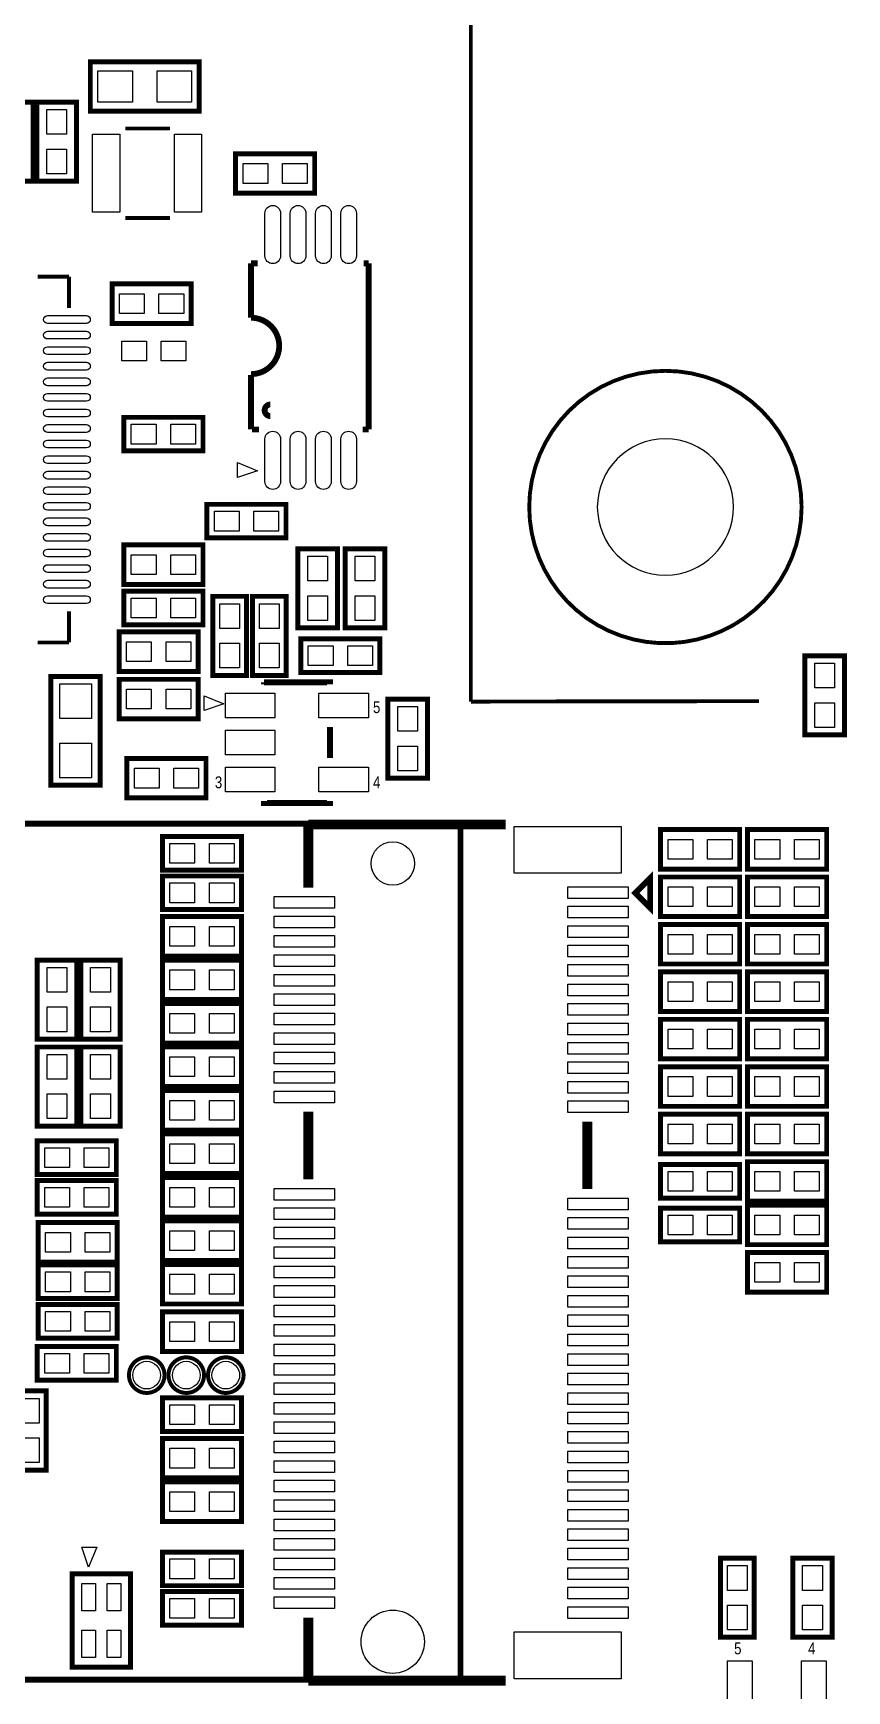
# Model space of a CAD drawing. Extents: x 2 to 176, y -19 to 159.
# Drawn here: x 52.5 to 73.42, y 13.13 to 55.73 of the extents above; entities that cross this region are included whole.
import ezdxf

# ---------------------------------------------------------------- set-up
doc = ezdxf.new("R2010")
doc.units = 0
for name, color, linetype in [('BG_OUTLINE', 5, 'CONTINUOUS'), ('PG_NEW_SLIK-TOP', 231, 'CONTINUOUS'), ('PG_SILKSCREEN_TOP', 7, 'CONTINUOUS'), ('PIN_TOP', 92, 'CONTINUOUS')]:
    doc.layers.add(name, color=color, linetype=linetype)

msp = doc.modelspace()

# ---------------------------------------------------------------- linework, layer by layer
at = {"layer": 'BG_OUTLINE'}
msp.add_lwpolyline([(68.75526, 41.798748, 1), (68.75526, 45.298868, 1)], format="xyb", close=True, dxfattribs=at)
at = {"layer": 'PG_NEW_SLIK-TOP'}
for points, const_width in [([(56.769, 53.721), (53.975, 53.721), (53.975, 54.991), (56.769, 54.991), (56.769, 53.721)], 0.127), ([(51.484784, 51.92395), (51.484784, 53.95595), (52.500784, 53.95595), (52.500784, 51.92395), (51.484784, 51.92395)], 0.127), ([(53.618384, 53.95595), (53.618384, 51.92395), (52.602384, 51.92395), (52.602384, 53.95595), (53.618384, 53.95595)], 0.127), ([(56.018938, 53.277262), (54.878224, 53.277262)], 0.100076), ([(57.7088, 52.6288), (59.7408, 52.6288), (59.7408, 51.6128), (57.7088, 51.6128), (57.7088, 52.6288)], 0.127), ([(56.018938, 50.977038), (54.878224, 50.977038)], 0.100076), ([(58.10504, 48.4124), (58.10504, 49.8094)], 0.14986), ([(58.10504, 49.8094), (58.27776, 49.8094)], 0.14986), ([(61.00064, 49.8094), (61.12764, 49.8094)], 0.14986), ([(61.12764, 45.5422), (61.12764, 49.8094)], 0.14986), ([(54.532784, 49.28235), (56.564784, 49.28235), (56.564784, 48.26635), (54.532784, 48.26635), (54.532784, 49.28235)], 0.127), ([(58.10504, 45.5422), (58.10504, 46.9392)], 0.14986), ([(54.837584, 45.85335), (56.869584, 45.85335), (56.869584, 44.98975), (54.837584, 44.98975), (54.837584, 45.85335)], 0.127), ([(58.13044, 45.5422), (58.30824, 45.5422)], 0.14986), ([(60.97016, 45.5422), (61.12764, 45.5422)], 0.14986), ([(59.003184, 42.75455), (56.971184, 42.75455), (56.971184, 43.61815), (59.003184, 43.61815), (59.003184, 42.75455)], 0.127), ([(54.837584, 42.57675), (56.869584, 42.57675), (56.869584, 41.56075), (54.837584, 41.56075), (54.837584, 42.57675)], 0.127), ([(60.323984, 42.47515), (60.323984, 40.44315), (59.307984, 40.44315), (59.307984, 42.47515), (60.323984, 42.47515)], 0.127), ([(61.543184, 42.47515), (61.543184, 40.44315), (60.527184, 40.44315), (60.527184, 42.47515), (61.543184, 42.47515)], 0.127), ([(54.837584, 41.38295), (56.869584, 41.38295), (56.869584, 40.51935), (54.837584, 40.51935), (54.837584, 41.38295)], 0.127), ([(57.12587, 39.222172), (57.12587, 41.254172), (57.98947, 41.254172), (57.98947, 39.222172), (57.12587, 39.222172)], 0.127), ([(58.14187, 39.222172), (58.14187, 41.254172), (59.00547, 41.254172), (59.00547, 39.222172), (58.14187, 39.222172)], 0.127), ([(54.71287, 40.339772), (56.74487, 40.339772), (56.74487, 39.323772), (54.71287, 39.323772), (54.71287, 40.339772)], 0.127), ([(59.38647, 40.161972), (61.41847, 40.161972), (61.41847, 39.298372), (59.38647, 39.298372), (59.38647, 40.161972)], 0.127), ([(72.3392, 37.6936), (72.3392, 39.7256), (73.3552, 39.7256), (73.3552, 37.6936), (72.3392, 37.6936)], 0.127), ([(54.23027, 39.196772), (54.23027, 36.402772), (52.96027, 36.402772), (52.96027, 39.196772), (54.23027, 39.196772)], 0.127), ([(54.71287, 39.120572), (56.74487, 39.120572), (56.74487, 38.104572), (54.71287, 38.104572), (54.71287, 39.120572)], 0.127), ([(58.434986, 39.04488), (58.434986, 38.995096)], 0.1524), ([(60.134754, 38.995096), (60.134754, 39.04488), (58.434986, 39.04488)], 0.1524), ([(62.63767, 38.612572), (62.63767, 36.580572), (61.62167, 36.580572), (61.62167, 38.612572), (62.63767, 38.612572)], 0.127), ([(60.134754, 37.094922), (60.134754, 37.895022)], 0.1524), ([(54.91607, 37.088572), (56.94807, 37.088572), (56.94807, 36.072572), (54.91607, 36.072572), (54.91607, 37.088572)], 0.127), ([(58.434986, 35.994848), (58.434986, 35.945064), (60.134754, 35.945064), (60.134754, 35.994848)], 0.1524), ([(33.487614, 35.412172), (63.487808, 35.412172)], 0.1524), ([(59.577224, 35.38855), (59.577224, 33.769554)], 0.254), ([(59.577224, 35.38855), (64.646556, 35.38855)], 0.254), ([(63.487808, 13.415772), (63.487808, 35.412172)], 0.1524), ([(57.86247, 34.218372), (55.83047, 34.218372), (55.83047, 35.081972), (57.86247, 35.081972), (57.86247, 34.218372)], 0.127), ([(68.63207, 35.259772), (70.66407, 35.259772), (70.66407, 34.243772), (68.63207, 34.243772), (68.63207, 35.259772)], 0.127), ([(70.86727, 35.259772), (72.89927, 35.259772), (72.89927, 34.243772), (70.86727, 34.243772), (70.86727, 35.259772)], 0.127), ([(57.86247, 33.202372), (55.83047, 33.202372), (55.83047, 34.065972), (57.86247, 34.065972), (57.86247, 33.202372)], 0.127), ([(68.63207, 34.040572), (70.66407, 34.040572), (70.66407, 33.024572), (68.63207, 33.024572), (68.63207, 34.040572)], 0.127), ([(70.86727, 34.040572), (72.89927, 34.040572), (72.89927, 33.024572), (70.86727, 33.024572), (70.86727, 34.040572)], 0.127), ([(55.83047, 33.024572), (57.86247, 33.024572), (57.86247, 32.008572), (55.83047, 32.008572), (55.83047, 33.024572)], 0.127), ([(68.63207, 32.821372), (70.66407, 32.821372), (70.66407, 31.805372), (68.63207, 31.805372), (68.63207, 32.821372)], 0.127), ([(70.86727, 32.821372), (72.89927, 32.821372), (72.89927, 31.805372), (70.86727, 31.805372), (70.86727, 32.821372)], 0.127), ([(53.626258, 31.906972), (53.626258, 29.874972), (52.610258, 29.874972), (52.610258, 31.906972), (53.626258, 31.906972)], 0.127), ([(54.743858, 31.906972), (54.743858, 29.874972), (53.727858, 29.874972), (53.727858, 31.906972), (54.743858, 31.906972)], 0.127), ([(55.83047, 31.906972), (57.86247, 31.906972), (57.86247, 30.890972), (55.83047, 30.890972), (55.83047, 31.906972)], 0.127), ([(68.63207, 31.602172), (70.66407, 31.602172), (70.66407, 30.586172), (68.63207, 30.586172), (68.63207, 31.602172)], 0.127), ([(70.86727, 31.602172), (72.89927, 31.602172), (72.89927, 30.586172), (70.86727, 30.586172), (70.86727, 31.602172)], 0.127), ([(55.83047, 30.789372), (57.86247, 30.789372), (57.86247, 29.773372), (55.83047, 29.773372), (55.83047, 30.789372)], 0.127), ([(68.63207, 30.382972), (70.66407, 30.382972), (70.66407, 29.366972), (68.63207, 29.366972), (68.63207, 30.382972)], 0.127), ([(70.86727, 30.382972), (72.89927, 30.382972), (72.89927, 29.366972), (70.86727, 29.366972), (70.86727, 30.382972)], 0.127), ([(53.626258, 29.671772), (53.626258, 27.639772), (52.610258, 27.639772), (52.610258, 29.671772), (53.626258, 29.671772)], 0.127), ([(54.743858, 29.671772), (54.743858, 27.639772), (53.727858, 27.639772), (53.727858, 29.671772), (54.743858, 29.671772)], 0.127), ([(55.83047, 29.671772), (57.86247, 29.671772), (57.86247, 28.655772), (55.83047, 28.655772), (55.83047, 29.671772)], 0.127), ([(68.63207, 29.163772), (70.66407, 29.163772), (70.66407, 28.147772), (68.63207, 28.147772), (68.63207, 29.163772)], 0.127), ([(70.86727, 29.163772), (72.89927, 29.163772), (72.89927, 28.147772), (70.86727, 28.147772), (70.86727, 29.163772)], 0.127), ([(55.83047, 28.554172), (57.86247, 28.554172), (57.86247, 27.538172), (55.83047, 27.538172), (55.83047, 28.554172)], 0.127), ([(59.577224, 28.00731), (59.577224, 26.269696)], 0.254), ([(66.747136, 27.757374), (66.747136, 26.01976)], 0.254), ([(68.63207, 27.944572), (70.66407, 27.944572), (70.66407, 26.928572), (68.63207, 26.928572), (68.63207, 27.944572)], 0.127), ([(70.86727, 27.944572), (72.89927, 27.944572), (72.89927, 26.928572), (70.86727, 26.928572), (70.86727, 27.944572)], 0.127), ([(52.610258, 27.258772), (54.642258, 27.258772), (54.642258, 26.395172), (52.610258, 26.395172), (52.610258, 27.258772)], 0.127), ([(55.83047, 27.436572), (57.86247, 27.436572), (57.86247, 26.420572), (55.83047, 26.420572), (55.83047, 27.436572)], 0.127), ([(68.63207, 26.649172), (70.66407, 26.649172), (70.66407, 25.785572), (68.63207, 25.785572), (68.63207, 26.649172)], 0.127), ([(70.86727, 26.725372), (72.89927, 26.725372), (72.89927, 25.709372), (70.86727, 25.709372), (70.86727, 26.725372)], 0.127), ([(52.610258, 26.242772), (54.642258, 26.242772), (54.642258, 25.379172), (52.610258, 25.379172), (52.610258, 26.242772)], 0.127), ([(55.83047, 26.318972), (57.86247, 26.318972), (57.86247, 25.302972), (55.83047, 25.302972), (55.83047, 26.318972)], 0.127), ([(68.63207, 25.531572), (70.66407, 25.531572), (70.66407, 24.667972), (68.63207, 24.667972), (68.63207, 25.531572)], 0.127), ([(70.86727, 25.607772), (72.89927, 25.607772), (72.89927, 24.591772), (70.86727, 24.591772), (70.86727, 25.607772)], 0.127), ([(52.635658, 25.162002), (54.667658, 25.162002), (54.667658, 24.146002), (52.635658, 24.146002), (52.635658, 25.162002)], 0.127), ([(55.83047, 25.201372), (57.86247, 25.201372), (57.86247, 24.185372), (55.83047, 24.185372), (55.83047, 25.201372)], 0.127), ([(72.89927, 23.372572), (70.86727, 23.372572), (70.86727, 24.388572), (72.89927, 24.388572), (72.89927, 23.372572)], 0.127), ([(52.635658, 24.069802), (54.667658, 24.069802), (54.667658, 23.206202), (52.635658, 23.206202), (52.635658, 24.069802)], 0.127), ([(55.83047, 24.083772), (57.86247, 24.083772), (57.86247, 23.067772), (55.83047, 23.067772), (55.83047, 24.083772)], 0.127), ([(52.635658, 23.053802), (54.667658, 23.053802), (54.667658, 22.190202), (52.635658, 22.190202), (52.635658, 23.053802)], 0.127), ([(55.83047, 22.864572), (57.86247, 22.864572), (57.86247, 21.848572), (55.83047, 21.848572), (55.83047, 22.864572)], 0.127), ([(52.610258, 21.975572), (54.642258, 21.975572), (54.642258, 21.111972), (52.610258, 21.111972), (52.610258, 21.975572)], 0.127), ([(52.838858, 20.832572), (52.838858, 18.800572), (51.975258, 18.800572), (51.975258, 20.832572), (52.838858, 20.832572)], 0.127), ([(57.86247, 19.791172), (55.83047, 19.791172), (55.83047, 20.654772), (57.86247, 20.654772), (57.86247, 19.791172)], 0.127), ([(57.86247, 18.597372), (55.83047, 18.597372), (55.83047, 19.613372), (57.86247, 19.613372), (57.86247, 18.597372)], 0.127), ([(55.83047, 18.495772), (57.86247, 18.495772), (57.86247, 17.479772), (55.83047, 17.479772), (55.83047, 18.495772)], 0.127), ([(57.86247, 15.828772), (55.83047, 15.828772), (55.83047, 16.692372), (57.86247, 16.692372), (57.86247, 15.828772)], 0.127), ([(53.504338, 16.135096), (55.004462, 16.135096), (55.004462, 13.735304), (53.504338, 13.735304), (53.504338, 16.135096)], 0.127), ([(71.03745, 16.534384), (71.03745, 14.502384), (70.17385, 14.502384), (70.17385, 16.534384), (71.03745, 16.534384)], 0.127), ([(73.04405, 16.534384), (73.04405, 14.502384), (72.02805, 14.502384), (72.02805, 16.534384), (73.04405, 16.534384)], 0.127), ([(57.86247, 14.812772), (55.83047, 14.812772), (55.83047, 15.676372), (57.86247, 15.676372), (57.86247, 14.812772)], 0.127), ([(59.577224, 15.007336), (59.577224, 13.388594)], 0.254), ([(38.567614, 13.415772), (63.487808, 13.415772)], 0.1524), ([(59.577224, 13.388594), (64.646556, 13.388594)], 0.254)]:
    msp.add_lwpolyline(points, dxfattribs=dict(at, const_width=const_width))
for points, const_width in [([(58.10504, 46.9646, 1), (58.10504, 48.4124)], 0.14986), ([(58.60288, 46.18482, 0.995776), (58.60415, 45.884592, 0.995776)], 0.14986), ([(55.88127, 21.238972, 1), (54.96687, 21.238972, 1), (55.88127, 21.238972)], 0.1016), ([(56.89727, 21.238972, 1), (55.98287, 21.238972, 1), (56.89727, 21.238972)], 0.1016), ([(57.91327, 21.238972, 1), (56.99887, 21.238972, 1), (57.91327, 21.238972)], 0.1016)]:
    msp.add_lwpolyline(points, format="xyb", dxfattribs=dict(at, const_width=const_width))
at = {"layer": 'PG_SILKSCREEN_TOP'}
for points, const_width in [([(63.75527, 123.548902), (63.75527, 38.548818)], 0.100076), ([(52.623974, 49.467262), (53.424074, 49.467262)], 0.100076), ([(53.424074, 49.467262), (53.424074, 48.667162)], 0.100076), ([(53.424074, 40.86733), (53.424074, 40.06723)], 0.100076), ([(53.424074, 40.06723), (52.623974, 40.06723)], 0.100076), ([(63.75527, 38.548818), (71.159624, 38.560756)], 0.100076), ([(67.9831, 33.6296), (68.3641, 33.2486), (68.3641, 34.0106), (67.9831, 33.6296)], 0.1524)]:
    msp.add_lwpolyline(points, dxfattribs=dict(at, const_width=const_width))
at = {"layer": 'PG_SILKSCREEN_TOP', "const_width": 0.100076}
for points in [[(72.25538, 43.548808, 0.999938), (65.255394, 43.548808)], [(65.255394, 43.548808, 1.000062), (72.25538, 43.548808)]]:
    msp.add_lwpolyline(points, format="xyb", dxfattribs=at)
at = {"layer": 'PG_SILKSCREEN_TOP'}
for points in [[(57.7596, 44.6913), (58.2676, 44.481242), (57.7596, 44.3103)], [(56.896, 38.6969), (57.404, 38.486842), (56.896, 38.3159)], [(54.1401, 16.8148), (53.930042, 16.3068), (53.7591, 16.8148)]]:
    msp.add_lwpolyline(points, close=True, dxfattribs=at)
at = {"layer": 'PIN_TOP'}
for points in [[(55.0545, 54.7624), (55.0545, 53.9496), (54.1655, 53.9496), (54.1655, 54.7624)], [(56.5785, 54.7624), (56.5785, 53.9496), (55.6895, 53.9496), (55.6895, 54.7624)], [(52.856384, 53.76545), (53.364384, 53.76545), (53.364384, 53.13045), (52.856384, 53.13045)], [(54.73446, 53.127148), (54.73446, 51.127152), (54.034436, 51.127152), (54.034436, 53.127148)], [(56.834532, 53.127148), (56.834532, 51.127152), (56.134508, 51.127152), (56.134508, 53.127148)], [(52.856384, 52.74945), (53.364384, 52.74945), (53.364384, 52.11445), (52.856384, 52.11445)], [(57.8993, 51.8668), (57.8993, 52.3748), (58.5343, 52.3748), (58.5343, 51.8668)], [(58.9153, 51.8668), (58.9153, 52.3748), (59.5503, 52.3748), (59.5503, 51.8668)], [(54.723284, 48.52035), (54.723284, 49.02835), (55.358284, 49.02835), (55.358284, 48.52035)], [(55.739284, 48.52035), (55.739284, 49.02835), (56.374284, 49.02835), (56.374284, 48.52035)], [(54.781958, 47.307246), (54.781958, 47.815246), (55.416958, 47.815246), (55.416958, 47.307246)], [(55.797958, 47.307246), (55.797958, 47.815246), (56.432958, 47.815246), (56.432958, 47.307246)], [(55.663084, 45.16755), (55.028084, 45.16755), (55.028084, 45.67555), (55.663084, 45.67555)], [(56.679084, 45.16755), (56.044084, 45.16755), (56.044084, 45.67555), (56.679084, 45.67555)], [(57.161684, 43.44035), (57.796684, 43.44035), (57.796684, 42.93235), (57.161684, 42.93235)], [(58.177684, 43.44035), (58.812684, 43.44035), (58.812684, 42.93235), (58.177684, 42.93235)], [(55.028084, 41.81475), (55.028084, 42.32275), (55.663084, 42.32275), (55.663084, 41.81475)], [(56.044084, 41.81475), (56.044084, 42.32275), (56.679084, 42.32275), (56.679084, 41.81475)], [(59.561984, 42.28465), (60.069984, 42.28465), (60.069984, 41.64965), (59.561984, 41.64965)], [(60.781184, 42.28465), (61.289184, 42.28465), (61.289184, 41.64965), (60.781184, 41.64965)], [(55.663084, 40.69715), (55.028084, 40.69715), (55.028084, 41.20515), (55.663084, 41.20515)], [(56.679084, 40.69715), (56.044084, 40.69715), (56.044084, 41.20515), (56.679084, 41.20515)], [(57.81167, 41.063672), (57.81167, 40.428672), (57.30367, 40.428672), (57.30367, 41.063672)], [(58.82767, 41.063672), (58.82767, 40.428672), (58.31967, 40.428672), (58.31967, 41.063672)], [(59.561984, 41.26865), (60.069984, 41.26865), (60.069984, 40.63365), (59.561984, 40.63365)], [(60.781184, 41.26865), (61.289184, 41.26865), (61.289184, 40.63365), (60.781184, 40.63365)], [(54.90337, 39.577772), (54.90337, 40.085772), (55.53837, 40.085772), (55.53837, 39.577772)], [(55.91937, 39.577772), (55.91937, 40.085772), (56.55437, 40.085772), (56.55437, 39.577772)], [(57.81167, 40.047672), (57.81167, 39.412672), (57.30367, 39.412672), (57.30367, 40.047672)], [(58.82767, 40.047672), (58.82767, 39.412672), (58.31967, 39.412672), (58.31967, 40.047672)], [(60.21197, 39.476172), (59.57697, 39.476172), (59.57697, 39.984172), (60.21197, 39.984172)], [(61.22797, 39.476172), (60.59297, 39.476172), (60.59297, 39.984172), (61.22797, 39.984172)], [(73.1012, 38.9001), (72.5932, 38.9001), (72.5932, 39.5351), (73.1012, 39.5351)], [(53.18887, 39.006272), (54.00167, 39.006272), (54.00167, 38.117272), (53.18887, 38.117272)], [(54.90337, 38.358572), (54.90337, 38.866572), (55.53837, 38.866572), (55.53837, 38.358572)], [(55.91937, 38.358572), (55.91937, 38.866572), (56.55437, 38.866572), (56.55437, 38.358572)], [(57.449974, 38.762432), (58.719974, 38.762432), (58.719974, 38.127432), (57.449974, 38.127432)], [(59.849766, 38.762432), (61.119766, 38.762432), (61.119766, 38.127432), (59.849766, 38.127432)], [(61.87567, 38.422072), (62.38367, 38.422072), (62.38367, 37.787072), (61.87567, 37.787072)], [(73.1012, 37.8841), (72.5932, 37.8841), (72.5932, 38.5191), (73.1012, 38.5191)], [(57.449974, 37.812472), (58.719974, 37.812472), (58.719974, 37.177472), (57.449974, 37.177472)], [(53.18887, 37.482272), (54.00167, 37.482272), (54.00167, 36.593272), (53.18887, 36.593272)], [(61.87567, 37.406072), (62.38367, 37.406072), (62.38367, 36.771072), (61.87567, 36.771072)], [(55.10657, 36.326572), (55.10657, 36.834572), (55.74157, 36.834572), (55.74157, 36.326572)], [(56.12257, 36.326572), (56.12257, 36.834572), (56.75757, 36.834572), (56.75757, 36.326572)], [(57.449974, 36.862512), (58.719974, 36.862512), (58.719974, 36.227512), (57.449974, 36.227512)], [(59.849766, 36.862512), (61.119766, 36.862512), (61.119766, 36.227512), (59.849766, 36.227512)], [(64.871981, 35.338512), (67.622039, 35.338512), (67.622039, 34.138616), (64.871981, 34.138616)], [(68.82257, 34.497772), (68.82257, 35.005772), (69.45757, 35.005772), (69.45757, 34.497772)], [(69.83857, 34.497772), (69.83857, 35.005772), (70.47357, 35.005772), (70.47357, 34.497772)], [(71.05777, 34.497772), (71.05777, 35.005772), (71.69277, 35.005772), (71.69277, 34.497772)], [(72.07377, 34.497772), (72.07377, 35.005772), (72.70877, 35.005772), (72.70877, 34.497772)], [(56.02097, 34.904172), (56.65597, 34.904172), (56.65597, 34.396172), (56.02097, 34.396172)], [(57.03697, 34.904172), (57.67197, 34.904172), (57.67197, 34.396172), (57.03697, 34.396172)], [(56.02097, 33.888172), (56.65597, 33.888172), (56.65597, 33.380172), (56.02097, 33.380172)], [(57.03697, 33.888172), (57.67197, 33.888172), (57.67197, 33.380172), (57.03697, 33.380172)], [(66.247264, 33.788477), (67.797172, 33.788477), (67.797172, 33.488503), (66.247264, 33.488503)], [(68.82257, 33.278572), (68.82257, 33.786572), (69.45757, 33.786572), (69.45757, 33.278572)], [(69.83857, 33.278572), (69.83857, 33.786572), (70.47357, 33.786572), (70.47357, 33.278572)], [(71.05777, 33.278572), (71.05777, 33.786572), (71.69277, 33.786572), (71.69277, 33.278572)], [(72.07377, 33.278572), (72.07377, 33.786572), (72.70877, 33.786572), (72.70877, 33.278572)], [(58.697114, 33.538541), (60.247022, 33.538541), (60.247022, 33.238567), (58.697114, 33.238567)], [(66.247264, 33.288605), (67.797172, 33.288605), (67.797172, 32.988631), (66.247264, 32.988631)], [(58.697114, 33.038415), (60.247022, 33.038415), (60.247022, 32.738441), (58.697114, 32.738441)], [(56.02097, 32.262572), (56.02097, 32.770572), (56.65597, 32.770572), (56.65597, 32.262572)], [(57.03697, 32.262572), (57.03697, 32.770572), (57.67197, 32.770572), (57.67197, 32.262572)], [(58.697114, 32.538543), (60.247022, 32.538543), (60.247022, 32.238569), (58.697114, 32.238569)], [(66.247264, 32.788479), (67.797172, 32.788479), (67.797172, 32.488505), (66.247264, 32.488505)], [(68.82257, 32.059372), (68.82257, 32.567372), (69.45757, 32.567372), (69.45757, 32.059372)], [(69.83857, 32.059372), (69.83857, 32.567372), (70.47357, 32.567372), (70.47357, 32.059372)], [(71.05777, 32.059372), (71.05777, 32.567372), (71.69277, 32.567372), (71.69277, 32.059372)], [(72.07377, 32.059372), (72.07377, 32.567372), (72.70877, 32.567372), (72.70877, 32.059372)], [(58.697114, 32.038417), (60.247022, 32.038417), (60.247022, 31.738443), (58.697114, 31.738443)], [(66.247264, 32.288607), (67.797172, 32.288607), (67.797172, 31.988633), (66.247264, 31.988633)], [(52.864258, 31.716472), (53.372258, 31.716472), (53.372258, 31.081472), (52.864258, 31.081472)], [(53.981858, 31.716472), (54.489858, 31.716472), (54.489858, 31.081472), (53.981858, 31.081472)], [(56.02097, 31.144972), (56.02097, 31.652972), (56.65597, 31.652972), (56.65597, 31.144972)], [(57.03697, 31.144972), (57.03697, 31.652972), (57.67197, 31.652972), (57.67197, 31.144972)], [(58.697114, 31.538545), (60.247022, 31.538545), (60.247022, 31.238571), (58.697114, 31.238571)], [(66.247264, 31.788481), (67.797172, 31.788481), (67.797172, 31.488507), (66.247264, 31.488507)], [(66.247264, 31.288609), (67.797172, 31.288609), (67.797172, 30.988635), (66.247264, 30.988635)], [(68.82257, 30.840172), (68.82257, 31.348172), (69.45757, 31.348172), (69.45757, 30.840172)], [(69.83857, 30.840172), (69.83857, 31.348172), (70.47357, 31.348172), (70.47357, 30.840172)], [(71.05777, 30.840172), (71.05777, 31.348172), (71.69277, 31.348172), (71.69277, 30.840172)], [(72.07377, 30.840172), (72.07377, 31.348172), (72.70877, 31.348172), (72.70877, 30.840172)], [(52.864258, 30.700472), (53.372258, 30.700472), (53.372258, 30.065472), (52.864258, 30.065472)], [(53.981858, 30.700472), (54.489858, 30.700472), (54.489858, 30.065472), (53.981858, 30.065472)], [(58.697114, 31.038419), (60.247022, 31.038419), (60.247022, 30.738445), (58.697114, 30.738445)], [(66.247264, 30.788483), (67.797172, 30.788483), (67.797172, 30.488509), (66.247264, 30.488509)], [(56.02097, 30.027372), (56.02097, 30.535372), (56.65597, 30.535372), (56.65597, 30.027372)], [(57.03697, 30.027372), (57.03697, 30.535372), (57.67197, 30.535372), (57.67197, 30.027372)], [(58.697114, 30.538547), (60.247022, 30.538547), (60.247022, 30.238573), (58.697114, 30.238573)], [(66.247264, 30.288357), (67.797172, 30.288357), (67.797172, 29.988383), (66.247264, 29.988383)], [(58.697114, 30.038421), (60.247022, 30.038421), (60.247022, 29.738447), (58.697114, 29.738447)], [(68.82257, 29.620972), (68.82257, 30.128972), (69.45757, 30.128972), (69.45757, 29.620972)], [(69.83857, 29.620972), (69.83857, 30.128972), (70.47357, 30.128972), (70.47357, 29.620972)], [(71.05777, 29.620972), (71.05777, 30.128972), (71.69277, 30.128972), (71.69277, 29.620972)], [(72.07377, 29.620972), (72.07377, 30.128972), (72.70877, 30.128972), (72.70877, 29.620972)], [(52.864258, 29.481272), (53.372258, 29.481272), (53.372258, 28.846272), (52.864258, 28.846272)], [(53.981858, 29.481272), (54.489858, 29.481272), (54.489858, 28.846272), (53.981858, 28.846272)], [(56.02097, 28.909772), (56.02097, 29.417772), (56.65597, 29.417772), (56.65597, 28.909772)], [(57.03697, 28.909772), (57.03697, 29.417772), (57.67197, 29.417772), (57.67197, 28.909772)], [(58.697114, 29.538549), (60.247022, 29.538549), (60.247022, 29.238575), (58.697114, 29.238575)], [(66.247264, 29.788485), (67.797172, 29.788485), (67.797172, 29.488511), (66.247264, 29.488511)], [(58.697114, 29.038423), (60.247022, 29.038423), (60.247022, 28.738449), (58.697114, 28.738449)], [(66.247264, 29.288359), (67.797172, 29.288359), (67.797172, 28.988385), (66.247264, 28.988385)], [(66.247264, 28.788487), (67.797172, 28.788487), (67.797172, 28.488513), (66.247264, 28.488513)], [(68.82257, 28.401772), (68.82257, 28.909772), (69.45757, 28.909772), (69.45757, 28.401772)], [(69.83857, 28.401772), (69.83857, 28.909772), (70.47357, 28.909772), (70.47357, 28.401772)], [(71.05777, 28.401772), (71.05777, 28.909772), (71.69277, 28.909772), (71.69277, 28.401772)], [(72.07377, 28.401772), (72.07377, 28.909772), (72.70877, 28.909772), (72.70877, 28.401772)], [(52.864258, 28.465272), (53.372258, 28.465272), (53.372258, 27.830272), (52.864258, 27.830272)], [(53.981858, 28.465272), (54.489858, 28.465272), (54.489858, 27.830272), (53.981858, 27.830272)], [(56.02097, 27.792172), (56.02097, 28.300172), (56.65597, 28.300172), (56.65597, 27.792172)], [(57.03697, 27.792172), (57.03697, 28.300172), (57.67197, 28.300172), (57.67197, 27.792172)], [(58.697114, 28.538551), (60.247022, 28.538551), (60.247022, 28.238577), (58.697114, 28.238577)], [(66.247264, 28.288615), (67.797172, 28.288615), (67.797172, 27.988641), (66.247264, 27.988641)], [(68.82257, 27.182572), (68.82257, 27.690572), (69.45757, 27.690572), (69.45757, 27.182572)], [(69.83857, 27.182572), (69.83857, 27.690572), (70.47357, 27.690572), (70.47357, 27.182572)], [(71.05777, 27.182572), (71.05777, 27.690572), (71.69277, 27.690572), (71.69277, 27.182572)], [(72.07377, 27.182572), (72.07377, 27.690572), (72.70877, 27.690572), (72.70877, 27.182572)], [(53.435758, 26.572972), (52.800758, 26.572972), (52.800758, 27.080972), (53.435758, 27.080972)], [(54.451758, 26.572972), (53.816758, 26.572972), (53.816758, 27.080972), (54.451758, 27.080972)], [(56.02097, 26.674572), (56.02097, 27.182572), (56.65597, 27.182572), (56.65597, 26.674572)], [(57.03697, 26.674572), (57.03697, 27.182572), (57.67197, 27.182572), (57.67197, 26.674572)], [(69.45757, 25.963372), (68.82257, 25.963372), (68.82257, 26.471372), (69.45757, 26.471372)], [(70.47357, 25.963372), (69.83857, 25.963372), (69.83857, 26.471372), (70.47357, 26.471372)], [(71.05777, 25.963372), (71.05777, 26.471372), (71.69277, 26.471372), (71.69277, 25.963372)], [(72.07377, 25.963372), (72.07377, 26.471372), (72.70877, 26.471372), (72.70877, 25.963372)], [(53.435758, 25.556972), (52.800758, 25.556972), (52.800758, 26.064972), (53.435758, 26.064972)], [(54.451758, 25.556972), (53.816758, 25.556972), (53.816758, 26.064972), (54.451758, 26.064972)], [(56.02097, 25.556972), (56.02097, 26.064972), (56.65597, 26.064972), (56.65597, 25.556972)], [(57.03697, 25.556972), (57.03697, 26.064972), (57.67197, 26.064972), (57.67197, 25.556972)], [(58.697114, 26.038429), (60.247022, 26.038429), (60.247022, 25.738455), (58.697114, 25.738455)], [(66.247264, 25.788493), (67.797172, 25.788493), (67.797172, 25.488519), (66.247264, 25.488519)], [(58.697114, 25.538557), (60.247022, 25.538557), (60.247022, 25.238583), (58.697114, 25.238583)], [(66.247264, 25.288621), (67.797172, 25.288621), (67.797172, 24.988647), (66.247264, 24.988647)], [(69.45757, 24.845772), (68.82257, 24.845772), (68.82257, 25.353772), (69.45757, 25.353772)], [(70.47357, 24.845772), (69.83857, 24.845772), (69.83857, 25.353772), (70.47357, 25.353772)], [(71.05777, 24.845772), (71.05777, 25.353772), (71.69277, 25.353772), (71.69277, 24.845772)], [(72.07377, 24.845772), (72.07377, 25.353772), (72.70877, 25.353772), (72.70877, 24.845772)], [(52.826158, 24.400002), (52.826158, 24.908002), (53.461158, 24.908002), (53.461158, 24.400002)], [(53.842158, 24.400002), (53.842158, 24.908002), (54.477158, 24.908002), (54.477158, 24.400002)], [(56.02097, 24.439372), (56.02097, 24.947372), (56.65597, 24.947372), (56.65597, 24.439372)], [(57.03697, 24.439372), (57.03697, 24.947372), (57.67197, 24.947372), (57.67197, 24.439372)], [(58.697114, 25.038431), (60.247022, 25.038431), (60.247022, 24.738457), (58.697114, 24.738457)], [(66.247264, 24.788495), (67.797172, 24.788495), (67.797172, 24.488521), (66.247264, 24.488521)], [(58.697114, 24.538559), (60.247022, 24.538559), (60.247022, 24.238585), (58.697114, 24.238585)], [(66.247264, 24.288623), (67.797172, 24.288623), (67.797172, 23.988649), (66.247264, 23.988649)], [(53.461158, 23.384002), (52.826158, 23.384002), (52.826158, 23.892002), (53.461158, 23.892002)], [(54.477158, 23.384002), (53.842158, 23.384002), (53.842158, 23.892002), (54.477158, 23.892002)], [(58.697114, 24.038433), (60.247022, 24.038433), (60.247022, 23.738459), (58.697114, 23.738459)], [(71.69277, 24.134572), (71.69277, 23.626572), (71.05777, 23.626572), (71.05777, 24.134572)], [(72.70877, 24.134572), (72.70877, 23.626572), (72.07377, 23.626572), (72.07377, 24.134572)], [(56.02097, 23.321772), (56.02097, 23.829772), (56.65597, 23.829772), (56.65597, 23.321772)], [(57.03697, 23.321772), (57.03697, 23.829772), (57.67197, 23.829772), (57.67197, 23.321772)], [(58.697114, 23.538561), (60.247022, 23.538561), (60.247022, 23.238587), (58.697114, 23.238587)], [(66.247264, 23.788497), (67.797172, 23.788497), (67.797172, 23.488523), (66.247264, 23.488523)], [(58.697114, 23.038435), (60.247022, 23.038435), (60.247022, 22.738461), (58.697114, 22.738461)], [(66.247264, 23.288625), (67.797172, 23.288625), (67.797172, 22.988651), (66.247264, 22.988651)], [(53.461158, 22.368002), (52.826158, 22.368002), (52.826158, 22.876002), (53.461158, 22.876002)], [(54.477158, 22.368002), (53.842158, 22.368002), (53.842158, 22.876002), (54.477158, 22.876002)], [(56.02097, 22.102572), (56.02097, 22.610572), (56.65597, 22.610572), (56.65597, 22.102572)], [(57.03697, 22.102572), (57.03697, 22.610572), (57.67197, 22.610572), (57.67197, 22.102572)], [(66.247264, 22.788499), (67.797172, 22.788499), (67.797172, 22.488525), (66.247264, 22.488525)], [(58.697114, 22.538563), (60.247022, 22.538563), (60.247022, 22.238589), (58.697114, 22.238589)], [(66.247264, 22.288627), (67.797172, 22.288627), (67.797172, 21.988653), (66.247264, 21.988653)], [(53.435758, 21.289772), (52.800758, 21.289772), (52.800758, 21.797772), (53.435758, 21.797772)], [(54.451758, 21.289772), (53.816758, 21.289772), (53.816758, 21.797772), (54.451758, 21.797772)], [(58.697114, 22.038437), (60.247022, 22.038437), (60.247022, 21.738463), (58.697114, 21.738463)], [(66.247264, 21.788501), (67.797172, 21.788501), (67.797172, 21.488527), (66.247264, 21.488527)], [(58.697114, 21.538565), (60.247022, 21.538565), (60.247022, 21.238591), (58.697114, 21.238591)], [(58.697114, 21.038439), (60.247022, 21.038439), (60.247022, 20.738465), (58.697114, 20.738465)], [(66.247264, 21.288629), (67.797172, 21.288629), (67.797172, 20.988655), (66.247264, 20.988655)], [(52.153058, 20.007072), (52.153058, 20.642072), (52.661058, 20.642072), (52.661058, 20.007072)], [(56.02097, 20.476972), (56.65597, 20.476972), (56.65597, 19.968972), (56.02097, 19.968972)], [(57.03697, 20.476972), (57.67197, 20.476972), (57.67197, 19.968972), (57.03697, 19.968972)], [(58.697114, 20.538567), (60.247022, 20.538567), (60.247022, 20.238593), (58.697114, 20.238593)], [(66.247264, 20.788503), (67.797172, 20.788503), (67.797172, 20.488529), (66.247264, 20.488529)], [(58.697114, 20.038441), (60.247022, 20.038441), (60.247022, 19.738467), (58.697114, 19.738467)], [(66.247264, 20.288377), (67.797172, 20.288377), (67.797172, 19.988403), (66.247264, 19.988403)], [(52.153058, 18.991072), (52.153058, 19.626072), (52.661058, 19.626072), (52.661058, 18.991072)], [(66.247264, 19.788505), (67.797172, 19.788505), (67.797172, 19.488531), (66.247264, 19.488531)], [(56.65597, 19.359372), (56.65597, 18.851372), (56.02097, 18.851372), (56.02097, 19.359372)], [(57.67197, 19.359372), (57.67197, 18.851372), (57.03697, 18.851372), (57.03697, 19.359372)], [(58.697114, 19.538569), (60.247022, 19.538569), (60.247022, 19.238595), (58.697114, 19.238595)], [(66.247264, 19.288379), (67.797172, 19.288379), (67.797172, 18.988405), (66.247264, 18.988405)], [(58.697114, 19.038443), (60.247022, 19.038443), (60.247022, 18.738469), (58.697114, 18.738469)], [(66.247264, 18.788507), (67.797172, 18.788507), (67.797172, 18.488533), (66.247264, 18.488533)], [(58.697114, 18.538571), (60.247022, 18.538571), (60.247022, 18.238597), (58.697114, 18.238597)], [(56.02097, 17.733772), (56.02097, 18.241772), (56.65597, 18.241772), (56.65597, 17.733772)], [(57.03697, 17.733772), (57.03697, 18.241772), (57.67197, 18.241772), (57.67197, 17.733772)], [(58.697114, 18.038445), (60.247022, 18.038445), (60.247022, 17.738471), (58.697114, 17.738471)], [(66.247264, 18.288381), (67.797172, 18.288381), (67.797172, 17.988407), (66.247264, 17.988407)], [(58.697114, 17.538573), (60.247022, 17.538573), (60.247022, 17.238599), (58.697114, 17.238599)], [(66.247264, 17.788509), (67.797172, 17.788509), (67.797172, 17.488535), (66.247264, 17.488535)], [(66.247264, 17.288383), (67.797172, 17.288383), (67.797172, 16.988409), (66.247264, 16.988409)], [(58.697114, 17.038447), (60.247022, 17.038447), (60.247022, 16.738473), (58.697114, 16.738473)], [(66.247264, 16.788511), (67.797172, 16.788511), (67.797172, 16.488537), (66.247264, 16.488537)], [(56.02097, 16.514572), (56.65597, 16.514572), (56.65597, 16.006572), (56.02097, 16.006572)], [(57.03697, 16.514572), (57.67197, 16.514572), (57.67197, 16.006572), (57.03697, 16.006572)], [(58.697114, 16.538575), (60.247022, 16.538575), (60.247022, 16.238601), (58.697114, 16.238601)], [(66.247264, 16.288385), (67.797172, 16.288385), (67.797172, 15.988411), (66.247264, 15.988411)], [(70.35165, 15.708884), (70.35165, 16.343884), (70.85965, 16.343884), (70.85965, 15.708884)], [(72.28205, 16.343884), (72.79005, 16.343884), (72.79005, 15.708884), (72.28205, 15.708884)], [(53.754274, 15.185136), (53.754274, 15.88516), (54.104286, 15.88516), (54.104286, 15.185136)], [(54.404514, 15.185136), (54.404514, 15.88516), (54.754526, 15.88516), (54.754526, 15.185136)], [(58.697114, 16.038449), (60.247022, 16.038449), (60.247022, 15.738475), (58.697114, 15.738475)], [(66.247264, 15.788513), (67.797172, 15.788513), (67.797172, 15.488539), (66.247264, 15.488539)], [(56.02097, 15.498572), (56.65597, 15.498572), (56.65597, 14.990572), (56.02097, 14.990572)], [(57.03697, 15.498572), (57.67197, 15.498572), (57.67197, 14.990572), (57.03697, 14.990572)], [(58.697114, 15.538577), (60.247022, 15.538577), (60.247022, 15.238603), (58.697114, 15.238603)], [(66.247264, 15.288387), (67.797172, 15.288387), (67.797172, 14.988413), (66.247264, 14.988413)], [(70.35165, 14.692884), (70.35165, 15.327884), (70.85965, 15.327884), (70.85965, 14.692884)], [(72.28205, 15.327884), (72.79005, 15.327884), (72.79005, 14.692884), (72.28205, 14.692884)], [(53.754274, 13.98524), (53.754274, 14.685264), (54.104286, 14.685264), (54.104286, 13.98524)], [(54.404514, 13.98524), (54.404514, 14.685264), (54.754526, 14.685264), (54.754526, 13.98524)], [(64.871981, 14.638528), (67.622039, 14.638528), (67.622039, 13.438632), (64.871981, 13.438632)], [(70.35419, 12.62888), (70.35419, 13.89888), (70.98919, 13.89888), (70.98919, 12.62888)], [(72.25411, 12.62888), (72.25411, 13.89888), (72.88911, 13.89888), (72.88911, 12.62888)]]:
    msp.add_lwpolyline(points, close=True, dxfattribs=at)
for points in [[(58.46318, 50.00371), (58.46318, 51.09845, -1), (58.8645, 51.09845), (58.8645, 50.00371, -1)], [(59.11342, 50.00371), (59.11342, 51.09845, -1), (59.51474, 51.09845), (59.51474, 50.00371, -1)], [(59.76366, 50.00371), (59.76366, 51.09845, -1), (60.16498, 51.09845), (60.16498, 50.00371, -1)], [(60.4139, 50.00371), (60.4139, 51.09845, -1), (60.81522, 51.09845), (60.81522, 50.00371, -1)], [(52.874037, 48.467137), (53.874035, 48.467137, -1), (53.874035, 48.267239), (52.874037, 48.267239, -1)], [(52.874037, 48.067087), (53.874035, 48.067087, -1), (53.874035, 47.867189), (52.874037, 47.867189, -1)], [(52.874037, 47.667291), (53.874035, 47.667291, -1), (53.874035, 47.467393), (52.874037, 47.467393, -1)], [(52.874037, 47.267241), (53.874035, 47.267241, -1), (53.874035, 47.067343), (52.874037, 47.067343, -1)], [(52.874037, 46.867191), (53.874035, 46.867191, -1), (53.874035, 46.667293), (52.874037, 46.667293, -1)], [(52.874037, 46.467141), (53.874035, 46.467141, -1), (53.874035, 46.267243), (52.874037, 46.267243, -1)], [(52.874037, 46.067091), (53.874035, 46.067091, -1), (53.874035, 45.867193), (52.874037, 45.867193, -1)], [(52.874037, 45.667295), (53.874035, 45.667295, -1), (53.874035, 45.467397), (52.874037, 45.467397, -1)], [(52.874037, 45.267245), (53.874035, 45.267245, -1), (53.874035, 45.067347), (52.874037, 45.067347, -1)], [(58.46318, 44.20235), (58.46318, 45.29709, -1), (58.8645, 45.29709), (58.8645, 44.20235, -1)], [(59.11342, 44.20235), (59.11342, 45.29709, -1), (59.51474, 45.29709), (59.51474, 44.20235, -1)], [(59.76366, 44.20235), (59.76366, 45.29709, -1), (60.16498, 45.29709), (60.16498, 44.20235, -1)], [(60.4139, 44.20235), (60.4139, 45.29709, -1), (60.81522, 45.29709), (60.81522, 44.20235, -1)], [(52.874037, 44.867195), (53.874035, 44.867195, -1), (53.874035, 44.667297), (52.874037, 44.667297, -1)], [(52.874037, 44.467145), (53.874035, 44.467145, -1), (53.874035, 44.267247), (52.874037, 44.267247, -1)], [(52.874037, 44.067095), (53.874035, 44.067095, -1), (53.874035, 43.867197), (52.874037, 43.867197, -1)], [(52.874037, 43.667299), (53.874035, 43.667299, -1), (53.874035, 43.467401), (52.874037, 43.467401, -1)], [(52.874037, 43.267249), (53.874035, 43.267249, -1), (53.874035, 43.067351), (52.874037, 43.067351, -1)], [(52.874037, 42.867199), (53.874035, 42.867199, -1), (53.874035, 42.667301), (52.874037, 42.667301, -1)], [(52.874037, 42.467149), (53.874035, 42.467149, -1), (53.874035, 42.267251), (52.874037, 42.267251, -1)], [(52.874037, 42.067099), (53.874035, 42.067099, -1), (53.874035, 41.867201), (52.874037, 41.867201, -1)], [(52.874037, 41.667303), (53.874035, 41.667303, -1), (53.874035, 41.467405), (52.874037, 41.467405, -1)], [(52.874037, 41.267253), (53.874035, 41.267253, -1), (53.874035, 41.067355), (52.874037, 41.067355, -1)]]:
    msp.add_lwpolyline(points, format="xyb", close=True, dxfattribs=at)
for centre, radius in [((68.75526, 43.548808), 3.499993), ((61.747146, 34.388552), 0.5588), ((55.42407, 21.238972), 0.3556), ((56.44007, 21.238972), 0.3556), ((57.45607, 21.238972), 0.3556), ((61.747146, 14.388592), 0.8128)]:
    msp.add_circle(centre, radius, dxfattribs=at)

# ---------------------------------------------------------------- texts
at = {"layer": 'PG_NEW_SLIK-TOP', "width": 0.834167}
for s, p in [('5', (61.2394, 38.2524)), ('4', (61.2394, 36.322)), ('5', (70.521576, 14.06398)), ('4', (72.42175, 14.06398))]:
    msp.add_text(s, height=0.3048, dxfattribs=at).set_placement(p)
at = {"layer": 'PG_SILKSCREEN_TOP', "width": 0.834167}
msp.add_text('3', height=0.3048, dxfattribs=at).set_placement((57.1754, 36.322))

doc.saveas('drawing.dxf')
